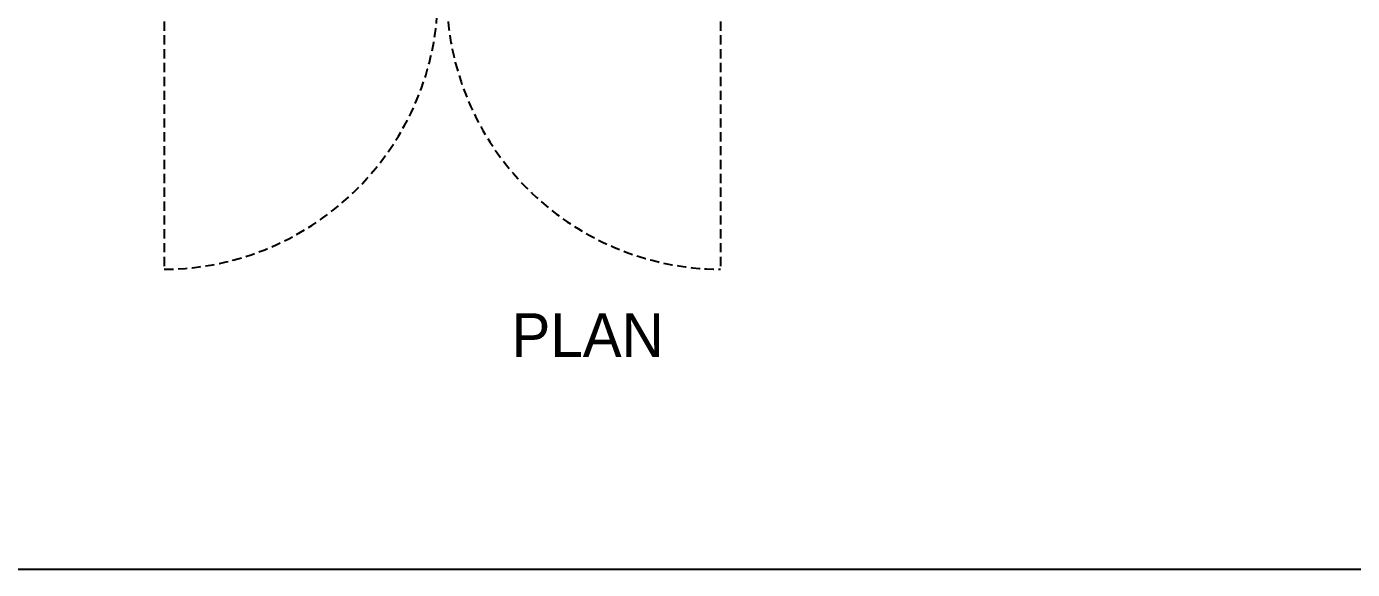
# Model space of a CAD drawing. Header units: metres. Extents: x -16 to 65907, y -5261 to 15511.
# Drawn here: x 31885.9 to 32068.5, y 9332.1 to 9406.7 of the extents above; entities that cross this region are included whole.
import ezdxf

# ---------------------------------------------------------------- set-up
doc = ezdxf.new("R2010")
doc.units = ezdxf.units.M
doc.linetypes.add('DASHED', pattern=[19.05, 12.7, -6.35])
doc.layers.add('BC-GREYCOLOR', color=8, linetype='Continuous')
doc.layers.add('BC-TEXT', color=7, linetype='Continuous')
doc.styles.add('BC-1IN10-3', font='FreeSans.ttf', dxfattribs={"height": 6})

msp = doc.modelspace()

# ---------------------------------------------------------------- linework, layer by layer
at = {"layer": 'BC-GREYCOLOR', "linetype": 'DASHED', "ltscale": 0.1}
for p, q in [((31904.9, 9411.248), (31904.9, 9373.348)), ((31981.5, 9411.248), (31981.5, 9373.348))]:
    msp.add_line(p, q, dxfattribs=at)
for centre, start, end in [((31904.7, 9411.248), 270.30235, 360), ((31981.7, 9411.248), 180, 269.69765)]:
    msp.add_arc(centre, 37.9, start, end, dxfattribs=at)
at = {"layer": 'Defpoints'}
msp.add_lwpolyline([(31794.314, 9332.065), (31794.314, 9774.565), (32346.314, 9774.565), (32346.314, 9332.065)], close=True, dxfattribs=at)

# ---------------------------------------------------------------- texts
at = {"layer": 'BC-TEXT', "insert": (31963.2, 9364.295), "char_height": 6, "width": 165.16731, "attachment_point": 5, "style": 'BC-1IN10-3'}
msp.add_mtext('{\\pxqc;PLAN}', dxfattribs=at)

doc.saveas('drawing.dxf')
